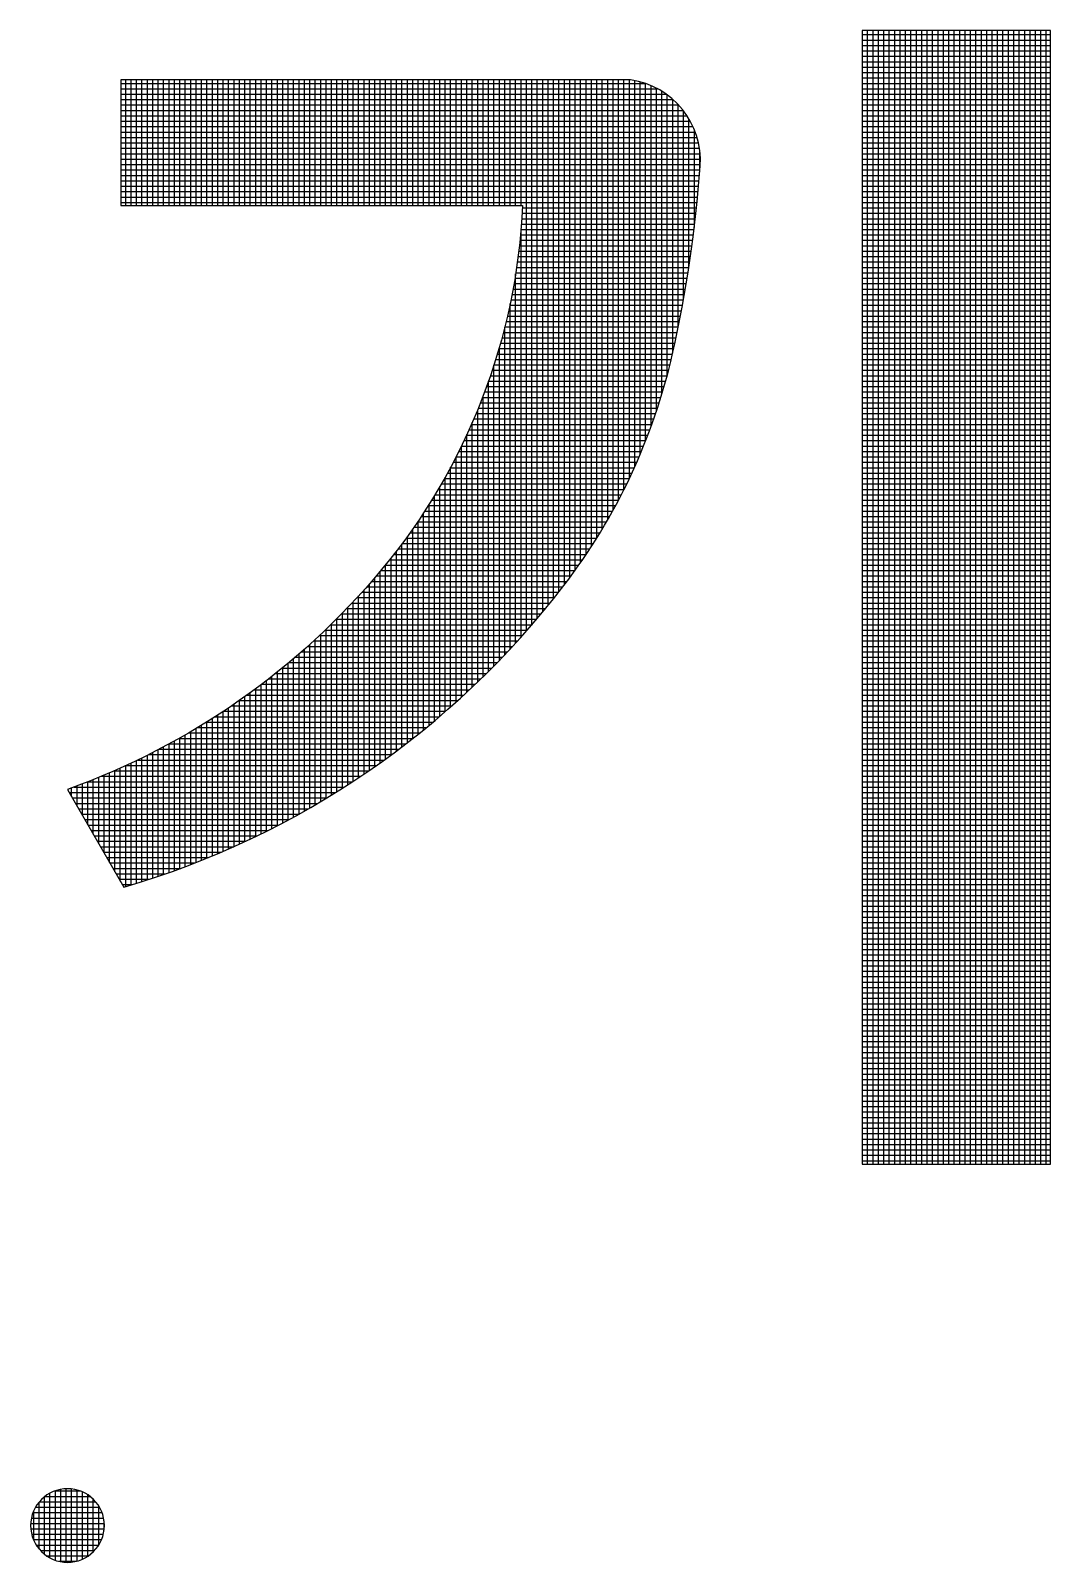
# Model space of a CAD drawing. Extents: x 0 to 841, y 0 to 594.
# Drawn here: x 740.76 to 743.968, y 99.488 to 104.307 of the extents above; entities that cross this region are included whole.
import ezdxf

# ---------------------------------------------------------------- set-up
doc = ezdxf.new("R2010")
doc.units = 0
doc.header["$LTSCALE"] = 7
doc.header["$MEASUREMENT"] = 0
doc.layers.add('한국지역난방기술주식회사 CI', color=7, linetype='Continuous')

# ---------------------------------------------------------------- blocks, each defined once
blk = doc.blocks.new('기술주CI')
at = {"layer": '한국지역난방기술주식회사 CI', "linetype": 'Continuous'}
for p, q in [((1158.3992, 145.2245), (1159.5019, 145.2245)), ((1158.3992, 145.1928), (1159.5019, 145.1928)), ((1158.4305, 138.6009), (1158.4305, 145.2477)), ((1158.4623, 138.6009), (1158.4623, 145.2477)), ((1158.494, 138.6009), (1158.494, 145.2477)), ((1158.5258, 138.6009), (1158.5258, 145.2477)), ((1158.5575, 138.6009), (1158.5575, 145.2477)), ((1158.5892, 138.6009), (1158.5892, 145.2477)), ((1158.621, 138.6009), (1158.621, 145.2477)), ((1158.6528, 138.6009), (1158.6528, 145.2477)), ((1158.6845, 138.6009), (1158.6845, 145.2477)), ((1158.7162, 138.6009), (1158.7162, 145.2477)), ((1158.748, 138.6009), (1158.748, 145.2477)), ((1158.7797, 138.6009), (1158.7797, 145.2477)), ((1158.8115, 138.6009), (1158.8115, 145.2477)), ((1158.8433, 138.6009), (1158.8433, 145.2477)), ((1158.875, 138.6009), (1158.875, 145.2477)), ((1158.9067, 138.6009), (1158.9067, 145.2477)), ((1158.9385, 138.6009), (1158.9385, 145.2477)), ((1158.9703, 138.6009), (1158.9703, 145.2477)), ((1159.002, 138.6009), (1159.002, 145.2477)), ((1159.0338, 138.6009), (1159.0338, 145.2477)), ((1159.0655, 138.6009), (1159.0655, 145.2477)), ((1159.0972, 138.6009), (1159.0972, 145.2477)), ((1159.129, 138.6009), (1159.129, 145.2477)), ((1159.1608, 138.6009), (1159.1608, 145.2477)), ((1159.1925, 138.6009), (1159.1925, 145.2477)), ((1159.2242, 138.6009), (1159.2242, 145.2477)), ((1159.256, 138.6009), (1159.256, 145.2477)), ((1159.2877, 138.6009), (1159.2877, 145.2477)), ((1159.3195, 138.6009), (1159.3195, 145.2477)), ((1159.3513, 138.6009), (1159.3513, 145.2477)), ((1159.383, 138.6009), (1159.383, 145.2477)), ((1159.4147, 138.6009), (1159.4147, 145.2477)), ((1159.4465, 138.6009), (1159.4465, 145.2477)), ((1159.4782, 138.6009), (1159.4782, 145.2477)), ((1158.3992, 145.161), (1159.5019, 145.161)), ((1158.3992, 145.1292), (1159.5019, 145.1292)), ((1158.3992, 145.0975), (1159.5019, 145.0975)), ((1158.3992, 145.0657), (1159.5019, 145.0657)), ((1158.3992, 145.034), (1159.5019, 145.034)), ((1158.3992, 145.0023), (1159.5019, 145.0023)), ((1154.0514, 144.9387), (1157.1249, 144.9387)), ((1154.0514, 144.907), (1157.1984, 144.907)), ((1154.0807, 144.223), (1154.0807, 144.9587)), ((1154.1125, 144.223), (1154.1125, 144.9587)), ((1154.1443, 144.223), (1154.1443, 144.9587)), ((1154.176, 144.223), (1154.176, 144.9587)), ((1154.2078, 144.223), (1154.2078, 144.9587)), ((1154.2395, 144.223), (1154.2395, 144.9587)), ((1154.2712, 144.223), (1154.2712, 144.9587)), ((1154.303, 144.223), (1154.303, 144.9587)), ((1154.3348, 144.223), (1154.3348, 144.9587)), ((1154.3665, 144.223), (1154.3665, 144.9587)), ((1154.3982, 144.223), (1154.3982, 144.9587)), ((1154.43, 144.223), (1154.43, 144.9587)), ((1154.4617, 144.223), (1154.4617, 144.9587)), ((1154.4935, 144.223), (1154.4935, 144.9587)), ((1154.5253, 144.223), (1154.5253, 144.9587)), ((1154.557, 144.223), (1154.557, 144.9587)), ((1154.5887, 144.223), (1154.5887, 144.9587)), ((1154.6205, 144.223), (1154.6205, 144.9587)), ((1154.6523, 144.223), (1154.6523, 144.9587)), ((1154.684, 144.223), (1154.684, 144.9587)), ((1154.7158, 144.223), (1154.7158, 144.9587)), ((1154.7475, 144.223), (1154.7475, 144.9587)), ((1154.7792, 144.223), (1154.7792, 144.9587)), ((1154.811, 144.223), (1154.811, 144.9587)), ((1154.8428, 144.223), (1154.8428, 144.9587)), ((1154.8745, 144.223), (1154.8745, 144.9587)), ((1154.9062, 144.223), (1154.9062, 144.9587)), ((1154.938, 144.223), (1154.938, 144.9587)), ((1154.9697, 144.223), (1154.9697, 144.9587)), ((1155.0015, 144.223), (1155.0015, 144.9587)), ((1155.0333, 144.223), (1155.0333, 144.9587)), ((1155.065, 144.223), (1155.065, 144.9587)), ((1155.0967, 144.223), (1155.0967, 144.9587)), ((1155.1285, 144.223), (1155.1285, 144.9587)), ((1155.1602, 144.223), (1155.1602, 144.9587)), ((1155.192, 144.223), (1155.192, 144.9587)), ((1155.2238, 144.223), (1155.2238, 144.9587)), ((1155.2555, 144.223), (1155.2555, 144.9587)), ((1155.2872, 144.223), (1155.2872, 144.9587)), ((1155.319, 144.223), (1155.319, 144.9587)), ((1155.3508, 144.223), (1155.3508, 144.9587)), ((1155.3825, 144.223), (1155.3825, 144.9587)), ((1155.4143, 144.223), (1155.4143, 144.9587)), ((1155.446, 144.223), (1155.446, 144.9587)), ((1155.4777, 144.223), (1155.4777, 144.9587)), ((1155.5095, 144.223), (1155.5095, 144.9587)), ((1155.5413, 144.223), (1155.5413, 144.9587)), ((1155.573, 144.223), (1155.573, 144.9587)), ((1155.6047, 144.223), (1155.6047, 144.9587)), ((1155.6365, 144.223), (1155.6365, 144.9587)), ((1155.6682, 144.223), (1155.6682, 144.9587)), ((1155.7, 144.223), (1155.7, 144.9587)), ((1155.7318, 144.223), (1155.7318, 144.9587)), ((1155.7635, 144.223), (1155.7635, 144.9587)), ((1155.7952, 144.223), (1155.7952, 144.9587)), ((1155.827, 144.223), (1155.827, 144.9587)), ((1155.8588, 144.223), (1155.8588, 144.9587)), ((1155.8905, 144.223), (1155.8905, 144.9587)), ((1155.9223, 144.223), (1155.9223, 144.9587)), ((1155.954, 144.223), (1155.954, 144.9587)), ((1155.9857, 144.223), (1155.9857, 144.9587)), ((1156.0175, 144.223), (1156.0175, 144.9587)), ((1156.0493, 144.223), (1156.0493, 144.9587)), ((1156.081, 144.223), (1156.081, 144.9587)), ((1156.1128, 144.223), (1156.1128, 144.9587)), ((1156.1445, 144.223), (1156.1445, 144.9587)), ((1156.1762, 144.223), (1156.1762, 144.9587)), ((1156.208, 144.223), (1156.208, 144.9587)), ((1156.2398, 144.223), (1156.2398, 144.9587)), ((1156.2715, 144.223), (1156.2715, 144.9587)), ((1156.3032, 144.223), (1156.3032, 144.9587)), ((1156.335, 144.223), (1156.335, 144.9587)), ((1156.3667, 144.223), (1156.3667, 144.9587)), ((1156.3985, 144.223), (1156.3985, 144.9587)), ((1156.4303, 141.7263), (1156.4303, 144.9587)), ((1156.462, 141.7627), (1156.462, 144.9587)), ((1156.4937, 141.7998), (1156.4937, 144.9587)), ((1156.5255, 141.8376), (1156.5255, 144.9587)), ((1156.5573, 141.8762), (1156.5573, 144.9587)), ((1156.589, 141.9156), (1156.589, 144.9587)), ((1156.6208, 141.9559), (1156.6208, 144.9587)), ((1156.6525, 141.9969), (1156.6525, 144.9587)), ((1156.6842, 142.0391), (1156.6842, 144.9587)), ((1156.716, 142.0827), (1156.716, 144.9587)), ((1156.7478, 142.1278), (1156.7478, 144.9587)), ((1156.7795, 142.1743), (1156.7795, 144.9587)), ((1156.8112, 142.2226), (1156.8112, 144.9587)), ((1156.843, 142.2726), (1156.843, 144.9587)), ((1156.8747, 142.3247), (1156.8747, 144.9587)), ((1156.9065, 142.3788), (1156.9065, 144.9587)), ((1156.9383, 142.4352), (1156.9383, 144.9587)), ((1156.97, 142.4942), (1156.97, 144.9587)), ((1157.0017, 142.5561), (1157.0017, 144.9587)), ((1157.0335, 142.6212), (1157.0335, 144.9587)), ((1157.0653, 142.6899), (1157.0653, 144.9545)), ((1157.097, 142.7629), (1157.097, 144.9472)), ((1157.1288, 142.8407), (1157.1288, 144.9374)), ((1157.1605, 142.9244), (1157.1605, 144.9252)), ((1157.1922, 143.0153), (1157.1922, 144.9102)), ((1158.3992, 144.9705), (1159.5019, 144.9705)), ((1158.3992, 144.9387), (1159.5019, 144.9387)), ((1158.3992, 144.907), (1159.5019, 144.907)), ((1154.0514, 144.8753), (1157.2496, 144.8753)), ((1154.0514, 144.8435), (1157.2895, 144.8435)), ((1154.0514, 144.8117), (1157.3221, 144.8117)), ((1157.224, 143.1153), (1157.224, 144.8922)), ((1157.2558, 143.2275), (1157.2558, 144.8708)), ((1157.2875, 143.3572), (1157.2875, 144.8453)), ((1157.3193, 143.5052), (1157.3193, 144.8148)), ((1158.3992, 144.8753), (1159.5019, 144.8753)), ((1158.3992, 144.8435), (1159.5019, 144.8435)), ((1158.3992, 144.8117), (1159.5019, 144.8117)), ((1154.0514, 144.78), (1157.3492, 144.78)), ((1154.0514, 144.7482), (1157.3719, 144.7482)), ((1154.0514, 144.7165), (1157.391, 144.7165)), ((1157.351, 143.6706), (1157.351, 144.7777)), ((1157.3827, 143.8613), (1157.3827, 144.731)), ((1158.3992, 144.78), (1159.5019, 144.78)), ((1158.3992, 144.7482), (1159.5019, 144.7482)), ((1158.3992, 144.7165), (1159.5019, 144.7165)), ((1154.0514, 144.6848), (1157.407, 144.6848)), ((1154.0514, 144.653), (1157.4201, 144.653)), ((1157.4145, 144.0936), (1157.4145, 144.6674)), ((1158.3992, 144.6848), (1159.5019, 144.6848)), ((1158.3992, 144.653), (1159.5019, 144.653)), ((1154.0514, 144.6212), (1157.4307, 144.6212)), ((1154.0514, 144.5895), (1157.4388, 144.5895)), ((1154.0514, 144.5578), (1157.4447, 144.5578)), ((1157.4463, 144.4175), (1157.4463, 144.5468)), ((1158.3992, 144.6212), (1159.5019, 144.6212)), ((1158.3992, 144.5895), (1159.5019, 144.5895)), ((1158.3992, 144.5578), (1159.5019, 144.5578)), ((1154.0514, 144.526), (1157.4484, 144.526)), ((1154.0514, 144.4942), (1157.45, 144.4942)), ((1154.0514, 144.4625), (1157.4494, 144.4625)), ((1158.3992, 144.526), (1159.5019, 144.526)), ((1158.3992, 144.4942), (1159.5019, 144.4942)), ((1158.3992, 144.4625), (1159.5019, 144.4625)), ((1154.0514, 144.4308), (1157.4472, 144.4308)), ((1154.0514, 144.399), (1157.4448, 144.399)), ((1154.0514, 144.3673), (1157.4423, 144.3673)), ((1158.3992, 144.4308), (1159.5019, 144.4308)), ((1158.3992, 144.399), (1159.5019, 144.399)), ((1158.3992, 144.3673), (1159.5019, 144.3673)), ((1154.0514, 144.3355), (1157.4396, 144.3355)), ((1154.0514, 144.3037), (1157.4367, 144.3037)), ((1154.0514, 144.272), (1157.4338, 144.272)), ((1158.3992, 144.3355), (1159.5019, 144.3355)), ((1158.3992, 144.3037), (1159.5019, 144.3037)), ((1158.3992, 144.272), (1159.5019, 144.272)), ((1154.0514, 144.2403), (1157.4307, 144.2403)), ((1156.4048, 144.1767), (1157.424, 144.1767)), ((1156.4064, 144.2085), (1157.4274, 144.2085)), ((1158.3992, 144.2403), (1159.5019, 144.2403)), ((1158.3992, 144.2085), (1159.5019, 144.2085)), ((1158.3992, 144.1767), (1159.5019, 144.1767)), ((1156.3985, 141.6906), (1156.3985, 144.0862)), ((1156.4006, 144.1133), (1157.4168, 144.1133)), ((1156.4028, 144.145), (1157.4205, 144.145)), ((1158.3992, 144.145), (1159.5019, 144.145)), ((1158.3992, 144.1133), (1159.5019, 144.1133)), ((1156.3922, 144.018), (1157.405, 144.018)), ((1156.3953, 144.0498), (1157.4091, 144.0498)), ((1156.3981, 144.0815), (1157.413, 144.0815)), ((1158.3992, 144.0815), (1159.5019, 144.0815)), ((1158.3992, 144.0498), (1159.5019, 144.0498)), ((1158.3992, 144.018), (1159.5019, 144.018)), ((1156.3813, 143.9228), (1157.3919, 143.9228)), ((1156.3852, 143.9545), (1157.3964, 143.9545)), ((1156.3889, 143.9862), (1157.4008, 143.9862)), ((1158.3992, 143.9862), (1159.5019, 143.9862)), ((1158.3992, 143.9545), (1159.5019, 143.9545)), ((1158.3992, 143.9228), (1159.5019, 143.9228)), ((1156.3667, 141.6556), (1156.3667, 143.8211)), ((1156.3677, 143.8275), (1157.3775, 143.8275)), ((1156.3726, 143.8592), (1157.3824, 143.8592)), ((1156.3771, 143.891), (1157.3872, 143.891)), ((1158.3992, 143.891), (1159.5019, 143.891)), ((1158.3992, 143.8592), (1159.5019, 143.8592)), ((1158.3992, 143.8275), (1159.5019, 143.8275)), ((1156.3516, 143.7323), (1157.3618, 143.7323)), ((1156.3573, 143.764), (1157.3672, 143.764)), ((1156.3627, 143.7958), (1157.3724, 143.7958)), ((1158.3992, 143.7958), (1159.5019, 143.7958)), ((1158.3992, 143.764), (1159.5019, 143.764)), ((1158.3992, 143.7323), (1159.5019, 143.7323)), ((1156.3327, 143.637), (1157.3449, 143.637)), ((1156.335, 141.6213), (1156.335, 143.6477)), ((1156.3393, 143.6687), (1157.3507, 143.6687)), ((1156.3456, 143.7005), (1157.3563, 143.7005)), ((1158.3992, 143.7005), (1159.5019, 143.7005)), ((1158.3992, 143.6687), (1159.5019, 143.6687)), ((1158.3992, 143.637), (1159.5019, 143.637)), ((1156.3187, 143.5735), (1157.3328, 143.5735)), ((1156.3259, 143.6053), (1157.3389, 143.6053)), ((1158.3992, 143.6053), (1159.5019, 143.6053)), ((1158.3992, 143.5735), (1159.5019, 143.5735)), ((1156.2953, 143.4783), (1157.3137, 143.4783)), ((1156.3032, 141.5875), (1156.3032, 143.5093)), ((1156.3034, 143.51), (1157.3202, 143.51)), ((1156.3112, 143.5417), (1157.3266, 143.5417)), ((1158.3992, 143.5417), (1159.5019, 143.5417)), ((1158.3992, 143.51), (1159.5019, 143.51)), ((1158.3992, 143.4783), (1159.5019, 143.4783)), ((1156.2692, 143.383), (1157.2933, 143.383)), ((1156.2715, 141.5544), (1156.2715, 143.3911)), ((1156.2782, 143.4147), (1157.3002, 143.4147)), ((1156.2869, 143.4465), (1157.307, 143.4465)), ((1158.3992, 143.4465), (1159.5019, 143.4465)), ((1158.3992, 143.4147), (1159.5019, 143.4147)), ((1158.3992, 143.383), (1159.5019, 143.383)), ((1156.2398, 141.5219), (1156.2398, 143.2865)), ((1156.2402, 143.2878), (1157.2711, 143.2878)), ((1156.2501, 143.3195), (1157.2788, 143.3195)), ((1156.2598, 143.3512), (1157.2862, 143.3512)), ((1158.3992, 143.3512), (1159.5019, 143.3512)), ((1158.3992, 143.3195), (1159.5019, 143.3195)), ((1158.3992, 143.2878), (1159.5019, 143.2878)), ((1156.208, 141.49), (1156.208, 143.1919)), ((1156.2082, 143.1925), (1157.2463, 143.1925)), ((1156.2192, 143.2242), (1157.2549, 143.2242)), ((1156.2298, 143.256), (1157.2632, 143.256)), ((1158.3992, 143.256), (1159.5019, 143.256)), ((1158.3992, 143.2242), (1159.5019, 143.2242)), ((1158.3992, 143.1925), (1159.5019, 143.1925)), ((1156.1762, 141.4586), (1156.1762, 143.1051)), ((1156.1852, 143.129), (1157.2281, 143.129)), ((1156.1969, 143.1608), (1157.2373, 143.1608)), ((1158.3992, 143.1608), (1159.5019, 143.1608)), ((1158.3992, 143.129), (1159.5019, 143.129)), ((1156.1445, 141.4278), (1156.1445, 143.0246)), ((1156.1482, 143.0337), (1157.1984, 143.0337)), ((1156.1609, 143.0655), (1157.2086, 143.0655)), ((1156.1732, 143.0972), (1157.2185, 143.0972)), ((1158.3992, 143.0972), (1159.5019, 143.0972)), ((1158.3992, 143.0655), (1159.5019, 143.0655)), ((1158.3992, 143.0337), (1159.5019, 143.0337)), ((1156.108, 142.9385), (1157.1656, 142.9385)), ((1156.1128, 141.3975), (1156.1128, 142.9494)), ((1156.1218, 142.9703), (1157.1769, 142.9703)), ((1156.1352, 143.002), (1157.1878, 143.002)), ((1158.3992, 143.002), (1159.5019, 143.002)), ((1158.3992, 142.9703), (1159.5019, 142.9703)), ((1158.3992, 142.9385), (1159.5019, 142.9385)), ((1156.0645, 142.8433), (1157.1297, 142.8433)), ((1156.0794, 142.875), (1157.1421, 142.875)), ((1156.081, 141.3677), (1156.081, 142.8785)), ((1156.0939, 142.9067), (1157.154, 142.9067)), ((1158.3992, 142.9067), (1159.5019, 142.9067)), ((1158.3992, 142.875), (1159.5019, 142.875)), ((1158.3992, 142.8433), (1159.5019, 142.8433)), ((1156.0175, 142.748), (1157.0907, 142.748)), ((1156.0175, 141.3097), (1156.0175, 142.7479)), ((1156.0336, 142.7797), (1157.1041, 142.7797)), ((1156.0492, 142.8115), (1157.1171, 142.8115)), ((1156.0493, 141.3385), (1156.0493, 142.8115)), ((1158.3992, 142.8115), (1159.5019, 142.8115)), ((1158.3992, 142.7797), (1159.5019, 142.7797)), ((1158.3992, 142.748), (1159.5019, 142.748)), ((1155.967, 142.6528), (1157.0483, 142.6528)), ((1155.9843, 142.6845), (1157.0628, 142.6845)), ((1155.9857, 141.2814), (1155.9857, 142.6873)), ((1156.0011, 142.7163), (1157.0769, 142.7163)), ((1158.3992, 142.7163), (1159.5019, 142.7163)), ((1158.3992, 142.6845), (1159.5019, 142.6845)), ((1158.3992, 142.6528), (1159.5019, 142.6528)), ((1155.9223, 141.2263), (1155.9223, 142.5737)), ((1155.9312, 142.5892), (1157.0181, 142.5892)), ((1155.9493, 142.621), (1157.0334, 142.621)), ((1155.954, 141.2536), (1155.954, 142.6293)), ((1158.3992, 142.621), (1159.5019, 142.621)), ((1158.3992, 142.5892), (1159.5019, 142.5892)), ((1155.8588, 141.173), (1155.8588, 142.4691)), ((1155.8743, 142.494), (1156.9699, 142.494)), ((1155.8905, 141.1994), (1155.8905, 142.5204)), ((1155.8937, 142.5258), (1156.9864, 142.5258)), ((1155.9127, 142.5575), (1157.0024, 142.5575)), ((1158.3992, 142.5575), (1159.5019, 142.5575)), ((1158.3992, 142.5258), (1159.5019, 142.5258)), ((1158.3992, 142.494), (1159.5019, 142.494)), ((1155.8133, 142.3988), (1156.9179, 142.3988)), ((1155.827, 141.147), (1155.827, 142.4196)), ((1155.8341, 142.4305), (1156.9356, 142.4305)), ((1155.8544, 142.4622), (1156.953, 142.4622)), ((1158.3992, 142.4622), (1159.5019, 142.4622)), ((1158.3992, 142.4305), (1159.5019, 142.4305)), ((1158.3992, 142.3988), (1159.5019, 142.3988)), ((1155.7479, 142.3035), (1156.862, 142.3035)), ((1155.7635, 141.0963), (1155.7635, 142.3257)), ((1155.7702, 142.3353), (1156.8811, 142.3353)), ((1155.792, 142.367), (1156.8997, 142.367)), ((1155.7952, 141.1215), (1155.7952, 142.3718)), ((1158.3992, 142.367), (1159.5019, 142.367)), ((1158.3992, 142.3353), (1159.5019, 142.3353)), ((1158.3992, 142.3035), (1159.5019, 142.3035)), ((1155.6778, 142.2083), (1156.8019, 142.2083)), ((1155.7, 141.0473), (1155.7, 142.2378)), ((1155.7017, 142.24), (1156.8224, 142.24)), ((1155.725, 142.2717), (1156.8424, 142.2717)), ((1155.7318, 141.0716), (1155.7318, 142.281)), ((1158.3992, 142.2717), (1159.5019, 142.2717)), ((1158.3992, 142.24), (1159.5019, 142.24)), ((1158.3992, 142.2083), (1159.5019, 142.2083)), ((1155.6026, 142.113), (1156.7375, 142.113)), ((1155.6047, 140.9766), (1155.6047, 142.1156)), ((1155.6283, 142.1447), (1156.7595, 142.1447)), ((1155.6365, 140.9998), (1155.6365, 142.1551)), ((1155.6533, 142.1765), (1156.7809, 142.1765)), ((1155.6682, 141.0233), (1155.6682, 142.1958)), ((1158.3992, 142.1765), (1159.5019, 142.1765)), ((1158.3992, 142.1447), (1159.5019, 142.1447)), ((1158.3992, 142.113), (1159.5019, 142.113)), ((1155.5413, 140.9314), (1155.5413, 142.0397)), ((1155.5496, 142.0495), (1156.6919, 142.0495)), ((1155.573, 140.9538), (1155.573, 142.0772)), ((1155.5764, 142.0813), (1156.7149, 142.0813)), ((1158.3992, 142.0813), (1159.5019, 142.0813)), ((1158.3992, 142.0495), (1159.5019, 142.0495)), ((1155.446, 140.8664), (1155.446, 141.9323)), ((1155.466, 141.9542), (1156.6195, 141.9542)), ((1155.4777, 140.8877), (1155.4777, 141.9673)), ((1155.4944, 141.986), (1156.6441, 141.986)), ((1155.5095, 140.9094), (1155.5095, 142.0031)), ((1155.5223, 142.0177), (1156.6683, 142.0177)), ((1158.3992, 142.0177), (1159.5019, 142.0177)), ((1158.3992, 141.986), (1159.5019, 141.986)), ((1158.3992, 141.9542), (1159.5019, 141.9542)), ((1155.3772, 141.859), (1156.5432, 141.859)), ((1155.3825, 140.8247), (1155.3825, 141.8646)), ((1155.4074, 141.8908), (1156.569, 141.8908)), ((1155.4143, 140.8454), (1155.4143, 141.8981)), ((1155.437, 141.9225), (1156.5945, 141.9225)), ((1158.3992, 141.9225), (1159.5019, 141.9225)), ((1158.3992, 141.8908), (1159.5019, 141.8908)), ((1158.3992, 141.859), (1159.5019, 141.859)), ((1155.2827, 141.7638), (1156.4629, 141.7638)), ((1155.2872, 140.7648), (1155.2872, 141.7682)), ((1155.3148, 141.7955), (1156.4901, 141.7955)), ((1155.319, 140.7845), (1155.319, 141.7997)), ((1155.3463, 141.8272), (1156.5169, 141.8272)), ((1155.3508, 140.8044), (1155.3508, 141.8318)), ((1158.3992, 141.8272), (1159.5019, 141.8272)), ((1158.3992, 141.7955), (1159.5019, 141.7955)), ((1158.3992, 141.7638), (1159.5019, 141.7638)), ((1155.182, 141.6685), (1156.3785, 141.6685)), ((1155.192, 140.7078), (1155.192, 141.6777)), ((1155.2163, 141.7002), (1156.4071, 141.7002)), ((1155.2238, 140.7265), (1155.2238, 141.7073)), ((1155.2498, 141.732), (1156.4352, 141.732)), ((1155.2555, 140.7455), (1155.2555, 141.7374)), ((1158.3992, 141.732), (1159.5019, 141.732)), ((1158.3992, 141.7002), (1159.5019, 141.7002)), ((1158.3992, 141.6685), (1159.5019, 141.6685)), ((1155.0744, 141.5733), (1156.2896, 141.5733)), ((1155.0967, 140.6536), (1155.0967, 141.5925)), ((1155.1111, 141.605), (1156.3198, 141.605)), ((1155.1285, 140.6714), (1155.1285, 141.6203)), ((1155.1469, 141.6367), (1156.3494, 141.6367)), ((1155.1602, 140.6894), (1155.1602, 141.6487)), ((1158.3992, 141.6367), (1159.5019, 141.6367)), ((1158.3992, 141.605), (1159.5019, 141.605)), ((1158.3992, 141.5733), (1159.5019, 141.5733)), ((1154.9697, 140.5855), (1154.9697, 141.4865)), ((1154.9984, 141.5097), (1156.2277, 141.5097)), ((1155.0015, 140.6021), (1155.0015, 141.5123)), ((1155.0333, 140.619), (1155.0333, 141.5385)), ((1155.0369, 141.5415), (1156.2589, 141.5415)), ((1155.065, 140.6362), (1155.065, 141.5652)), ((1158.3992, 141.5415), (1159.5019, 141.5415)), ((1158.3992, 141.5097), (1159.5019, 141.5097)), ((1154.8745, 140.5375), (1154.8745, 141.4123)), ((1154.8774, 141.4145), (1156.1307, 141.4145)), ((1154.9062, 140.5532), (1154.9062, 141.4366)), ((1154.9187, 141.4463), (1156.1636, 141.4463)), ((1154.938, 140.5692), (1154.938, 141.4613)), ((1154.9591, 141.478), (1156.1959, 141.478)), ((1158.3992, 141.478), (1159.5019, 141.478)), ((1158.3992, 141.4463), (1159.5019, 141.4463)), ((1158.3992, 141.4145), (1159.5019, 141.4145)), ((1154.7467, 141.3192), (1156.0281, 141.3192)), ((1154.7475, 140.4773), (1154.7475, 141.3198)), ((1154.7792, 140.4919), (1154.7792, 141.3423)), ((1154.7914, 141.351), (1156.0629, 141.351)), ((1154.811, 140.5068), (1154.811, 141.3652)), ((1154.835, 141.3827), (1156.0971, 141.3827)), ((1154.8428, 140.522), (1154.8428, 141.3885)), ((1158.3992, 141.3827), (1159.5019, 141.3827)), ((1158.3992, 141.351), (1159.5019, 141.351)), ((1158.3992, 141.3192), (1159.5019, 141.3192)), ((1154.5887, 140.408), (1154.5887, 141.2138)), ((1154.6048, 141.224), (1155.9195, 141.224)), ((1154.6205, 140.4213), (1154.6205, 141.2342)), ((1154.6523, 140.4349), (1154.6523, 141.255)), ((1154.6535, 141.2558), (1155.9564, 141.2558)), ((1154.684, 140.4488), (1154.684, 141.2762)), ((1154.7007, 141.2875), (1155.9926, 141.2875)), ((1154.7158, 140.4629), (1154.7158, 141.2978)), ((1158.3992, 141.2875), (1159.5019, 141.2875)), ((1158.3992, 141.2558), (1159.5019, 141.2558)), ((1158.3992, 141.224), (1159.5019, 141.224)), ((1154.4493, 141.1288), (1155.8044, 141.1288)), ((1154.4617, 140.3572), (1154.4617, 141.136)), ((1154.4935, 140.3695), (1154.4935, 141.1549)), ((1154.5028, 141.1605), (1155.8435, 141.1605)), ((1154.5253, 140.3821), (1154.5253, 141.1741)), ((1154.5546, 141.1922), (1155.8819, 141.1922)), ((1154.557, 140.3949), (1154.557, 141.1938)), ((1158.3992, 141.1922), (1159.5019, 141.1922)), ((1158.3992, 141.1605), (1159.5019, 141.1605)), ((1158.3992, 141.1288), (1159.5019, 141.1288)), ((1154.2772, 141.0335), (1155.6818, 141.0335)), ((1154.303, 140.2992), (1154.303, 141.0471)), ((1154.3348, 140.3103), (1154.3348, 141.0642)), ((1154.3367, 141.0652), (1155.7235, 141.0652)), ((1154.3665, 140.3217), (1154.3665, 141.0816)), ((1154.394, 141.097), (1155.7644, 141.097)), ((1154.3982, 140.3332), (1154.3982, 141.0994)), ((1154.43, 140.3451), (1154.43, 141.1175)), ((1158.3992, 141.097), (1159.5019, 141.097)), ((1158.3992, 141.0652), (1159.5019, 141.0652)), ((1158.3992, 141.0335), (1159.5019, 141.0335)), ((1154.1125, 140.2374), (1154.1125, 140.9517)), ((1154.1443, 140.2471), (1154.1443, 140.9668)), ((1154.151, 140.97), (1155.5956, 140.97)), ((1154.176, 140.2571), (1154.176, 140.9822)), ((1154.2078, 140.2672), (1154.2078, 140.9979)), ((1154.2154, 141.0018), (1155.6392, 141.0018)), ((1154.2395, 140.2777), (1154.2395, 141.014)), ((1154.2712, 140.2883), (1154.2712, 141.0304)), ((1158.3992, 141.0018), (1159.5019, 141.0018)), ((1158.3992, 140.97), (1159.5019, 140.97)), ((1153.8902, 140.5357), (1153.8902, 140.8548)), ((1153.922, 140.4805), (1153.922, 140.8677)), ((1153.939, 140.8747), (1155.4585, 140.8747)), ((1153.9537, 140.4254), (1153.9537, 140.8809)), ((1153.9855, 140.3702), (1153.9855, 140.8945)), ((1154.0132, 140.9065), (1155.5053, 140.9065)), ((1154.0173, 140.3151), (1154.0173, 140.9083)), ((1154.049, 140.2599), (1154.049, 140.9224)), ((1154.0807, 140.2279), (1154.0807, 140.9369)), ((1154.0837, 140.9383), (1155.551, 140.9383)), ((1158.3992, 140.9383), (1159.5019, 140.9383)), ((1158.3992, 140.9065), (1159.5019, 140.9065)), ((1158.3992, 140.8747), (1159.5019, 140.8747)), ((1153.7499, 140.7795), (1155.311, 140.7795)), ((1153.7632, 140.7563), (1153.7632, 140.8059)), ((1153.7777, 140.8113), (1155.3615, 140.8113)), ((1153.795, 140.7011), (1153.795, 140.8177)), ((1153.8268, 140.646), (1153.8268, 140.8298)), ((1153.8585, 140.5908), (1153.8585, 140.8421)), ((1153.8608, 140.843), (1155.4106, 140.843)), ((1158.3992, 140.843), (1159.5019, 140.843)), ((1158.3992, 140.8113), (1159.5019, 140.8113)), ((1158.3992, 140.7795), (1159.5019, 140.7795)), ((1153.7682, 140.7477), (1155.2592, 140.7477)), ((1153.7864, 140.716), (1155.206, 140.716)), ((1153.8047, 140.6843), (1155.1512, 140.6843)), ((1158.3992, 140.7477), (1159.5019, 140.7477)), ((1158.3992, 140.716), (1159.5019, 140.716)), ((1158.3992, 140.6843), (1159.5019, 140.6843)), ((1153.823, 140.6525), (1155.0947, 140.6525)), ((1153.8413, 140.6208), (1155.0365, 140.6208)), ((1153.8596, 140.589), (1154.9765, 140.589)), ((1158.3992, 140.6525), (1159.5019, 140.6525)), ((1158.3992, 140.6208), (1159.5019, 140.6208)), ((1158.3992, 140.589), (1159.5019, 140.589)), ((1153.8778, 140.5572), (1154.9143, 140.5572)), ((1153.8961, 140.5255), (1154.85, 140.5255)), ((1153.9144, 140.4938), (1154.7832, 140.4938)), ((1158.3992, 140.5572), (1159.5019, 140.5572)), ((1158.3992, 140.5255), (1159.5019, 140.5255)), ((1158.3992, 140.4938), (1159.5019, 140.4938)), ((1153.9327, 140.462), (1154.7138, 140.462)), ((1153.9509, 140.4302), (1154.6414, 140.4302)), ((1158.3992, 140.462), (1159.5019, 140.462)), ((1158.3992, 140.4302), (1159.5019, 140.4302)), ((1153.9692, 140.3985), (1154.5658, 140.3985)), ((1153.9875, 140.3668), (1154.4865, 140.3668)), ((1154.0058, 140.335), (1154.403, 140.335)), ((1158.3992, 140.3985), (1159.5019, 140.3985)), ((1158.3992, 140.3668), (1159.5019, 140.3668)), ((1158.3992, 140.335), (1159.5019, 140.335)), ((1154.024, 140.3032), (1154.3147, 140.3032)), ((1154.0423, 140.2715), (1154.2208, 140.2715)), ((1154.0606, 140.2397), (1154.1202, 140.2397)), ((1158.3992, 140.3032), (1159.5019, 140.3032)), ((1158.3992, 140.2715), (1159.5019, 140.2715)), ((1158.3992, 140.2397), (1159.5019, 140.2397)), ((1158.3992, 140.208), (1159.5019, 140.208)), ((1158.3992, 140.1763), (1159.5019, 140.1763)), ((1158.3992, 140.1445), (1159.5019, 140.1445)), ((1158.3992, 140.1127), (1159.5019, 140.1127)), ((1158.3992, 140.081), (1159.5019, 140.081)), ((1158.3992, 140.0493), (1159.5019, 140.0493)), ((1158.3992, 140.0175), (1159.5019, 140.0175)), ((1158.3992, 139.9857), (1159.5019, 139.9857)), ((1158.3992, 139.954), (1159.5019, 139.954)), ((1158.3992, 139.9222), (1159.5019, 139.9222)), ((1158.3992, 139.8905), (1159.5019, 139.8905)), ((1158.3992, 139.8588), (1159.5019, 139.8588)), ((1158.3992, 139.827), (1159.5019, 139.827)), ((1158.3992, 139.7952), (1159.5019, 139.7952)), ((1158.3992, 139.7635), (1159.5019, 139.7635)), ((1158.3992, 139.7318), (1159.5019, 139.7318)), ((1158.3992, 139.7), (1159.5019, 139.7)), ((1158.3992, 139.6682), (1159.5019, 139.6682)), ((1158.3992, 139.6365), (1159.5019, 139.6365)), ((1158.3992, 139.6048), (1159.5019, 139.6048)), ((1158.3992, 139.573), (1159.5019, 139.573)), ((1158.3992, 139.5413), (1159.5019, 139.5413)), ((1158.3992, 139.5095), (1159.5019, 139.5095)), ((1158.3992, 139.4777), (1159.5019, 139.4777)), ((1158.3992, 139.446), (1159.5019, 139.446)), ((1158.3992, 139.4143), (1159.5019, 139.4143)), ((1158.3992, 139.3825), (1159.5019, 139.3825)), ((1158.3992, 139.3507), (1159.5019, 139.3507)), ((1158.3992, 139.319), (1159.5019, 139.319)), ((1158.3992, 139.2873), (1159.5019, 139.2873)), ((1158.3992, 139.2555), (1159.5019, 139.2555)), ((1158.3992, 139.2238), (1159.5019, 139.2238)), ((1158.3992, 139.192), (1159.5019, 139.192)), ((1158.3992, 139.1602), (1159.5019, 139.1602)), ((1158.3992, 139.1285), (1159.5019, 139.1285)), ((1158.3992, 139.0968), (1159.5019, 139.0968)), ((1158.3992, 139.065), (1159.5019, 139.065)), ((1158.3992, 139.0332), (1159.5019, 139.0332)), ((1158.3992, 139.0015), (1159.5019, 139.0015)), ((1158.3992, 138.9698), (1159.5019, 138.9698)), ((1158.3992, 138.938), (1159.5019, 138.938)), ((1158.3992, 138.9062), (1159.5019, 138.9062)), ((1158.3992, 138.8745), (1159.5019, 138.8745)), ((1158.3992, 138.8427), (1159.5019, 138.8427)), ((1158.3992, 138.811), (1159.5019, 138.811)), ((1158.3992, 138.7793), (1159.5019, 138.7793)), ((1158.3992, 138.7475), (1159.5019, 138.7475)), ((1158.3992, 138.7157), (1159.5019, 138.7157)), ((1158.3992, 138.684), (1159.5019, 138.684)), ((1158.3992, 138.6523), (1159.5019, 138.6523)), ((1158.3992, 138.6205), (1159.5019, 138.6205)), ((1153.6045, 136.312), (1153.6045, 136.6498)), ((1153.6073, 136.652), (1153.8713, 136.652)), ((1153.6363, 136.291), (1153.6363, 136.6709)), ((1153.6648, 136.6837), (1153.8138, 136.6837)), ((1153.668, 136.2769), (1153.668, 136.6849)), ((1153.6997, 136.2685), (1153.6997, 136.6934)), ((1153.7315, 136.2649), (1153.7315, 136.6969)), ((1153.7632, 136.2661), (1153.7632, 136.6957)), ((1153.795, 136.2721), (1153.795, 136.6897)), ((1153.8268, 136.2833), (1153.8268, 136.6785)), ((1153.8585, 136.3007), (1153.8585, 136.6612)), ((1153.8902, 136.3263), (1153.8902, 136.6356)), ((1153.5369, 136.5567), (1153.9417, 136.5567)), ((1153.541, 136.395), (1153.541, 136.5668)), ((1153.5519, 136.5885), (1153.9267, 136.5885)), ((1153.5727, 136.3432), (1153.5727, 136.6186)), ((1153.5741, 136.6203), (1153.9045, 136.6203)), ((1153.922, 136.3655), (1153.922, 136.5963)), ((1153.5235, 136.4933), (1153.9551, 136.4933)), ((1153.5241, 136.4615), (1153.9545, 136.4615)), ((1153.5277, 136.525), (1153.9509, 136.525)), ((1153.9537, 136.4542), (1153.9537, 136.5076)), ((1153.5293, 136.4298), (1153.9493, 136.4298)), ((1153.5397, 136.398), (1153.9389, 136.398)), ((1153.5561, 136.3662), (1153.9225, 136.3662)), ((1153.5803, 136.3345), (1153.8983, 136.3345)), ((1153.617, 136.3028), (1153.8616, 136.3028)), ((1153.6879, 136.271), (1153.7907, 136.271))]:
    blk.add_line(p, q, dxfattribs=at)
at = {"layer": '한국지역난방기술주식회사 CI'}
blk.add_lwpolyline([(1158.3992, 138.6009), (1159.5019, 138.6009), (1159.5019, 145.2477), (1158.3992, 145.2477)], close=True, dxfattribs=at)
blk.add_lwpolyline([(1154.0514, 144.9587), (1154.0514, 144.223), (1156.4071, 144.223, -0.164083), (1155.5812, 142.087, -0.133611), (1153.7396, 140.7973), (1154.0693, 140.2246, 0.159455), (1156.6499, 141.9935, 0.108286), (1157.2867, 143.3536, 0.03788), (1157.4489, 144.4531, 0.393401), (1157.0409, 144.9587)], format="xyb", close=True, dxfattribs=at)
blk.add_lwpolyline([(1153.9554, 136.4809, 1), (1153.5232, 136.4809, 1), (1153.9554, 136.4809, -1)], format="xyb", dxfattribs=at)

msp = doc.modelspace()

# ---------------------------------------------------------------- block references
at = {"layer": '한국지역난방기술주식회사 CI', "xscale": 0.5364893087771634, "yscale": 0.5364893087771634, "zscale": 0.5364893087771634}
msp.add_blockref('기술주CI', (121.9072, 26.3833), dxfattribs=at)

doc.saveas('drawing.dxf')
